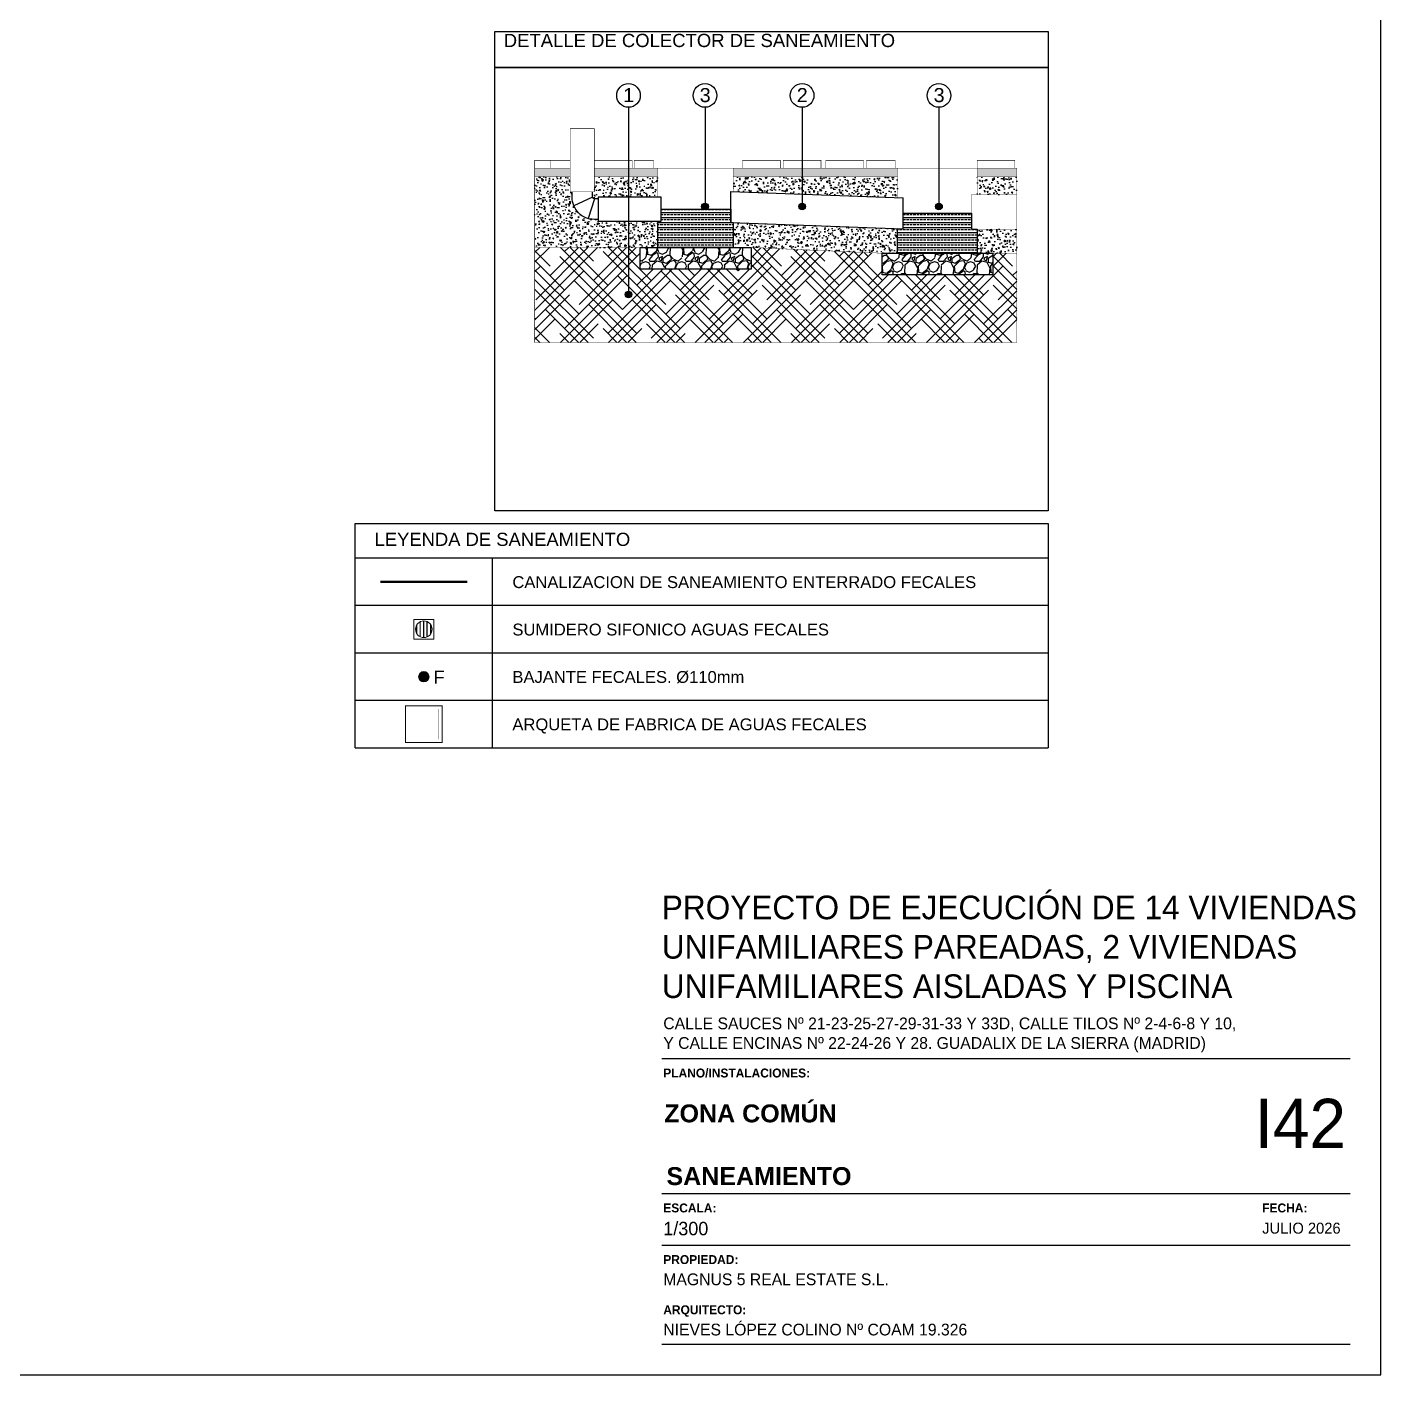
# Model space of a CAD drawing. Header units: millimetres. Extents: x 441156 to 441876, y 4514765 to 4515211.
# Drawn here: x 441416.3 to 441469, y 4514765 to 4514817.5 of the extents above; entities that cross this region are included whole.
import ezdxf

# ---------------------------------------------------------------- set-up
doc = ezdxf.new("R2010")
doc.units = ezdxf.units.MM
doc.linetypes.add('CONTINUA', pattern=[0])
doc.layers.add('01_cartela', color=6, linetype='Continuous', plot=False)
for name, color, linetype in [('01_texto cartela', 5, 'Continuous'), ('01_textos', 7, 'Continuous'), ('CALEFAC_NOTAS', 7, 'Continuous'), ('INGIN SANEAMIENTO TEXTO', 7, 'Continuous')]:
    doc.layers.add(name, color=color, linetype=linetype)
for name, color, linetype, lineweight in [('INGIN SANEAMIENTO BAJANTE FECALES', 10, 'Continuous', 5), ('INGIN SANEAMIENTO BAJANTE PLUVIALES', 170, 'Continuous', 5), ('INGIN SANEAMIENTO ENTERRADO FECALES', 10, 'Continuous', 25)]:
    doc.layers.add(name, color=color, linetype=linetype, lineweight=lineweight)
doc.styles.add('Century Gothic', font='', dxfattribs={"height": 2})
doc.styles.add('Century Gothic_3', font='', dxfattribs={"height": 4.5})
doc.styles.add('Century Gothic_6', font='', dxfattribs={"height": 11})
doc.styles.add('Estilo1', font='swissel.ttf')
doc.styles.add('NIEVES2', font='sanss___.ttf')
doc.styles.add('NIEVES3', font='swisseb.ttf')
doc.styles.get("Standard").update_dxf_attribs({"font": 'arial.ttf'})
doc.styles.get('Century Gothic').set_extended_font_data('Century Gothic')
doc.styles.get('Century Gothic_3').set_extended_font_data('Century Gothic')
doc.styles.get('Century Gothic_6').set_extended_font_data('Century Gothic')
pattern_1 = [(95, (441348.1918, 4514787.72584), (0.3291969, 0.276229), [0.044764, -0.4924043]), (40, (441348.1918, 4514787.72584), (-0.3760142, 0.2588952), [0.0358112, -0.3939248]), (145.45144, (441348.21923, 4514787.74885), (-0.0468173, 0.5351242), [0.0380436, -0.4184796]), (91.1842, (441348.1074, 4514787.81024), (0.5202737, 0.380561), [0.067146, -0.7386064]), (141.63556, (441348.15074, 4514787.84196), (-0.0166523, 0.8055804), [0.0570654, -0.62772]), (36.18415, (441348.1074, 4514787.81024), (-0.0166523, 0.8055804), [0.0537168, -0.5908845]), (66, (441348.1707, 4514787.83134), (0.4218392, 0.0819972), [0.044764, -0.4924043]), (11, (441348.1707, 4514787.83134), (-0.203353, 0.4087301), [0.0358112, -0.3939234]), (116.45145, (441348.20585, 4514787.83818), (0.2184862, 0.4907273), [0.0380436, -0.4184789]), (82.5, (441348.1918, 4514787.72584), (-0.13536235, 0.14562622), [0, -0.3891486, 0, -0.399892, 0, -0.39541557]), (52.5, (441348.1918, 4514787.72584), (-0.05543156, 0.27748292), [0, -0.2279981, 0, -0.3801958, 0, -0.15070556]), (12.5, (441348.09768, 4514787.63172), (0.23481226, 0.21577482), [0, -0.1492134, 0, -0.4655459, 0, -0.6177436]), (2.5, (441348.05548, 4514787.58952), (0.20387936, 0.28837525), [0, -0.19397745, 0, -0.3091702, 0, -0.4386875])]
pattern_2 = [(180, (441348.1918, 4514787.72584), (-4e-17, -0.19581814), []), (180, (441348.09404, 4514787.8236), (-4e-17, -0.19581814), [0.0939927, -0.03916363])]
pattern_3 = [(273.01279, (441347.99484, 4514788.93568), (0.703398824, -11.957780016), [0.1338305, -13.249245]), (229.96974, (441348.001876, 4514788.802035), (7.737387026, 9.144184755), [0.229657, -22.736072]), (177.51045, (441347.85416, 4514788.626186), (14.771375315, -0.70339882), [0.161934, -16.031523]), (312.27369, (441347.755686, 4514788.17601), (-13.364577664, 14.771375316), [0.2091355, -20.704415]), (337.833654, (441347.896366, 4514788.021263), (-11.957780017, 4.92379177), [0.205074, -20.3023496]), (42.27369, (441348.086284, 4514787.94389), (-14.771375316, -13.364577664), [0.2091355, -20.704415]), (82.69424, (441348.24103, 4514788.08457), (-2.110196473, -16.178172964), [0.276571, -27.3805126]), (117.25533, (441348.2762, 4514788.358894), (-10.550982366, 20.398565911), [0.2611116, -25.850053]), (166.429566, (441348.156624, 4514788.591016), (-14.771375315, 3.516994121), [0.209844, -20.77456]), (220.23636, (441347.95264, 4514788.64025), (8.440785895, 7.033988244), [0.239569, -11.738881]), (267.397438, (441347.769754, 4514788.485506), (-0.703398824, -16.178172963), [0.309815, -30.6716896]), (183.81407, (441348.459085, 4514788.86534), (-9.14418472, -0.70339882), [0.1057436, -10.4686594]), (216.469234, (441348.353575, 4514788.858307), (10.550982366, 7.737387071), [0.2011765, -19.916522]), (270, (441348.1918, 4514788.7387), (0.703399, -0.703399), [0.140679, -1.266118]), (248.19859, (441348.05815, 4514788.7739), (2.11019647, 4.92379177), [0.075759, -7.5000786]), (336.8014, (441348.03001, 4514788.70356), (-2.8135953, 1.40679765), [0.107138, -5.249788]), (75.96376, (441348.12849, 4514788.66136), (0.70339882, 3.51699412), [0.174012, -5.626364]), (206.56505, (441348.1707, 4514788.83017), (2.1101965, 0.7033988), [0.125828, -3.0198675]), (61.38954, (441347.62204, 4514788.29559), (4.923791771, 9.144184718), [0.176271, -17.450853]), (115.346176, (441347.70645, 4514788.450336), (4.92379177, -10.550982368), [0.1478814, -14.640232]), (338.19859, (441348.03001, 4514788.97085), (-4.92379177, 2.11019647), [0.151516, -7.424321]), (28.61046, (441348.17069, 4514788.91458), (-9.144184718, -4.923791772), [0.176271, -17.450853]), (24.44395, (441348.05815, 4514787.85948), (-4.92379177, -2.11019647), [0.169984, -8.329216]), (339.77514, (441348.212896, 4514787.92982), (-11.254381194, 4.22039294), [0.142427, -14.1003135]), (111.80141, (441348.74044, 4514788.27449), (-2.11019647, 4.92379177), [0.151516, -7.424321]), (62.354025, (441348.68417, 4514788.415166), (-6.33058942, -11.957780017), [0.166752, -16.5084]), (114.44395, (441348.39578, 4514787.92982), (2.11019647, -4.92379177), [0.084992, -8.414208]), (146.30993, (441348.69824, 4514788.23228), (-3.51699412, 2.11019647), [0.050723, -5.0215584]), (210.96376, (441348.65604, 4514788.26042), (2.8135953, 1.40679765), [0.205074, -3.896411]), (231.009006, (441348.480187, 4514788.15491), (6.33058942, 7.73738707), [0.190048, -18.8147415]), (348.69007, (441348.1918, 4514788.59805), (-2.1101965, 0.7033988), [0.143466, -3.443179]), (38.157227, (441348.332473, 4514788.569914), (13.364577665, 10.550982368), [0.250474, -24.7968464]), (105.9454, (441348.529425, 4514788.72466), (2.11019647, -7.73738707), [0.102416, -10.139225]), (135, (441348.5013, 4514788.8231), (-1.406798, 9e-17), [0.059685, -0.935071]), (165.25644, (441348.44502, 4514788.16194), (7.73738707, -2.110196474), [0.1381955, -13.681399]), (93.01279, (441348.31137, 4514788.19711), (-0.703398824, 11.957780016), [0.267661, -13.115414]), (45, (441348.2973, 4514788.4644), (9e-17, 1.406798), [0.258637, -0.73612]), (10.304846, (441348.48019, 4514788.64729), (11.957780015, 2.11019648), [0.157285, -15.571191]), (299.0546, (441348.63493, 4514788.67542), (2.11019647, -3.51699412), [0.1448385, -7.097096]), (252.645975, (441348.705275, 4514788.54881), (-6.330589422, -20.39856591), [0.235822, -23.346404]), (220.42608, (441348.634935, 4514788.323724), (-9.847583543, -8.440785894), [0.249484, -24.698874])]

# ---------------------------------------------------------------- blocks, each defined once
blk = doc.blocks.new('BAJANTE FECALES')
at = {"layer": 'INGIN SANEAMIENTO BAJANTE FECALES', "lineweight": 0}
h = blk.add_hatch(dxfattribs=at)
h.set_pattern_fill('GOST_WOOD', color=256, scale=0.005)
edge = h.paths.add_edge_path(flags=17)
edge.add_arc((57.049, 39.966), 0.0688, 0, 360)
edge = h.paths.add_edge_path()
edge.add_arc((57.049, 39.966), 0.0918, 0, 360)
h = blk.add_hatch(color=256, dxfattribs=at)
h.dxf.hatch_style = 1
edge = h.paths.add_edge_path()
edge.add_arc((57.049, 39.966), 0.0688, 0, 360)
for radius in [0.0918, 0.0688]:
    blk.add_circle((57.049, 39.966), radius, dxfattribs=at)
blk = doc.blocks.new('ARQUETA FECALES 1')
at = {"layer": 'INGIN SANEAMIENTO ENTERRADO FECALES'}
for points, const_width in [([(13.525, 21.29), (13.525, 21.824), (14.059, 21.824), (14.059, 21.29)], 0.015), ([(13.574, 21.339), (13.574, 21.775), (14.01, 21.775), (14.01, 21.339)], 0.0015), ([(13.597, 21.362), (13.597, 21.753), (13.988, 21.753), (13.988, 21.362)], 0.0015)]:
    blk.add_lwpolyline(points, close=True, dxfattribs=dict(at, const_width=const_width))

msp = doc.modelspace()

# ---------------------------------------------------------------- hatches: boundary and pattern name
at = {"layer": 'INGIN SANEAMIENTO BAJANTE PLUVIALES', "lineweight": 0}
h = msp.add_hatch(dxfattribs=at)
h.set_pattern_fill('JIS_RC_18', color=10, scale=0.007519, angle=45)
h.set_pattern_definition([(90, (441206.09444, 4514642.48677), (-0.1353495, 3e-17), []), (90, (441206.09975, 4514642.49209), (-0.1353495, 3e-17), []), (90, (441206.10507, 4514642.4974), (-0.1353495, 3e-17), [])])
edge = h.paths.add_edge_path()
edge.add_arc((441431.73469031, 4514794.00787123), 0.32413763, 0, 360)
at = {"layer": 'INGIN SANEAMIENTO TEXTO'}
h = msp.add_hatch(color=254, dxfattribs=at)
h.dxf.hatch_style = 1
h.paths.add_polyline_path([(441437.4358035, 4514811.96711273), (441436.04963087, 4514811.96711273), (441436.04963087, 4514811.63315665), (441437.4358035, 4514811.63315665)])
h = msp.add_hatch(color=254, dxfattribs=at)
h.dxf.hatch_style = 1
h.paths.add_polyline_path([(441440.84483606, 4514811.63315665), (441438.37573058, 4514811.63315665), (441438.37573058, 4514811.96711273), (441440.84483606, 4514811.96711273)])
h = msp.add_hatch(color=254, dxfattribs=at)
h.dxf.hatch_style = 1
h.paths.add_polyline_path([(441443.78323407, 4514811.63315665), (441450.182151, 4514811.63315665), (441450.182151, 4514811.96711273), (441443.78323407, 4514811.96711273)])
h = msp.add_hatch(color=254, dxfattribs=at)
h.dxf.hatch_style = 1
h.paths.add_polyline_path([(441453.27908426, 4514811.96711273), (441454.82600084, 4514811.96711273), (441454.82600084, 4514811.63315665), (441453.27908426, 4514811.63315665)])
h = msp.add_hatch(dxfattribs=at)
h.set_pattern_fill('AR-CONC', color=254, scale=0.00235, angle=45)
h.set_pattern_definition(pattern_1)
edge = h.paths.add_edge_path()
edge.add_line((441436.04963087, 4514811.63315665), (441436.04963087, 4514808.87895401))
edge.add_line((441436.04963087, 4514808.87895401), (441440.84483606, 4514808.87895401))
edge.add_line((441440.84483606, 4514808.87895401), (441440.84483606, 4514809.8982611))
edge.add_line((441440.84483606, 4514809.8982611), (441438.52666214, 4514809.8982611))
edge.add_line((441438.52666214, 4514809.8982611), (441438.52666214, 4514809.96978767))
edge.add_line((441438.52666214, 4514809.96978767), (441438.30890263, 4514809.96978767))
edge.add_line((441438.30890263, 4514809.96978767), (441438.22079766, 4514809.98108386))
edge.add_line((441438.22079766, 4514809.98108386), (441438.15495714, 4514809.99577725))
edge.add_line((441438.15495714, 4514809.99577725), (441438.11025377, 4514810.00862656))
edge.add_line((441438.11025377, 4514810.00862656), (441438.04646658, 4514810.03164422))
edge.add_line((441438.04646658, 4514810.03164422), (441437.97693545, 4514810.06395634))
edge.add_line((441437.97693545, 4514810.06395634), (441437.92930643, 4514810.09029187))
edge.add_line((441437.92930643, 4514810.09029187), (441437.90210327, 4514810.10871044))
edge.add_line((441437.90210327, 4514810.10871044), (441437.81630661, 4514810.16919476))
edge.add_line((441437.81630661, 4514810.16919476), (441437.7691473, 4514810.21206034))
edge.add_line((441437.7691473, 4514810.21206034), (441437.73099308, 4514810.25262268))
edge.add_line((441437.73099308, 4514810.25262268), (441437.68999374, 4514810.30080573))
edge.add_line((441437.68999374, 4514810.30080573), (441437.66320661, 4514810.33790949))
edge.add_line((441437.66320661, 4514810.33790949), (441437.63836544, 4514810.37380608))
edge.add_line((441437.63836544, 4514810.37380608), (441437.61622177, 4514810.41225032))
edge.add_line((441437.61622177, 4514810.41225032), (441437.60096276, 4514810.43963008))
edge.add_line((441437.60096276, 4514810.43963008), (441437.58287206, 4514810.47848905))
edge.add_line((441437.58287206, 4514810.47848905), (441437.57151201, 4514810.50289052))
edge.add_line((441437.57151201, 4514810.50289052), (441437.54934788, 4514810.56422763))
edge.add_line((441437.54934788, 4514810.56422763), (441437.53706821, 4514810.60362723))
edge.add_line((441437.53706821, 4514810.60362723), (441437.52735183, 4514810.64427103))
edge.add_line((441437.52735183, 4514810.64427103), (441437.51792573, 4514810.68370062))
edge.add_line((441437.51792573, 4514810.68370062), (441437.51284438, 4514810.72675099))
edge.add_line((441437.51284438, 4514810.72675099), (441437.50664018, 4514810.77931433))
edge.add_line((441437.50664018, 4514810.77931433), (441437.50733007, 4514810.83818818))
edge.add_line((441437.50733007, 4514810.83818818), (441437.50733007, 4514811.04876129))
edge.add_line((441437.50733007, 4514811.04876129), (441437.4358035, 4514811.04876129))
edge.add_line((441437.4358035, 4514811.04876129), (441437.4358035, 4514811.63315665))
edge.add_line((441437.4358035, 4514811.63315665), (441436.04963087, 4514811.63315665))
edge.add_line((441436.04963087, 4514811.63315665), (441436.04963087, 4514808.87895401))
h = msp.add_hatch(dxfattribs=at)
h.set_pattern_fill('AR-CONC', color=254, scale=0.00235, angle=45)
h.set_pattern_definition(pattern_1)
h.paths.add_polyline_path([(441440.84483606, 4514811.63315665), (441440.84483606, 4514810.83818818), (441438.52666214, 4514810.83818818), (441438.52666214, 4514810.76666161), (441438.37573058, 4514810.76666161), (441438.3582092, 4514810.76980172), (441438.34979461, 4514810.77278632), (441438.34262418, 4514810.77532962), (441438.33524689, 4514810.78025151), (441438.3290735, 4514810.7852357), (441438.32294037, 4514810.79132339), (441438.31739775, 4514810.79867749), (441438.31303611, 4514810.80570572), (441438.30946629, 4514810.81306723), (441438.30690299, 4514810.82105824), (441438.30534622, 4514810.8299898), (441438.304204, 4514810.83818818), (441438.304204, 4514811.04876129), (441438.37573058, 4514811.04876129), (441438.37573058, 4514811.63315665)])
h = msp.add_hatch(dxfattribs=at)
h.set_pattern_fill('AR-CONC', color=254, scale=0.00235, angle=45)
h.set_pattern_definition(pattern_1)
h.paths.add_polyline_path([(441450.182151, 4514811.63315665), (441450.182151, 4514810.82386598), (441443.78323407, 4514811.0568145), (441443.78323407, 4514811.63315665)])
h = msp.add_hatch(dxfattribs=at)
h.set_pattern_fill('AR-CONC', color=254, scale=0.00235, angle=45)
h.set_pattern_definition(pattern_1)
h.paths.add_polyline_path([(441453.27908426, 4514811.63315665), (441454.82600084, 4514811.63315665), (441454.82600084, 4514810.94315998), (441453.27908426, 4514810.94315998)])
h = msp.add_hatch(dxfattribs=at)
h.set_pattern_fill('JIS_STN_2.5', color=5, scale=0.078327, angle=135)
h.set_pattern_definition(pattern_2)
h.paths.add_polyline_path([(441440.84483606, 4514808.87895401), (441440.84483606, 4514809.8982611), (441440.9819792, 4514809.8982611), (441440.9819792, 4514810.36822464), (441443.68600322, 4514810.36822464), (441443.68600322, 4514809.84826573), (441443.78323407, 4514809.8447261), (441443.78323407, 4514808.87895401)])
h = msp.add_hatch(color=5, dxfattribs=at)
h.dxf.hatch_style = 1
edge = h.paths.add_edge_path()
edge.add_arc((441442.68469535, 4514810.47087327), 0.13068165, 0, 360)
h = msp.add_hatch(color=5, dxfattribs=at)
h.dxf.hatch_style = 1
edge = h.paths.add_edge_path()
edge.add_arc((441446.46530055, 4514810.47087327), 0.13068165, 0, 360)
h = msp.add_hatch(color=5, dxfattribs=at)
h.dxf.hatch_style = 1
edge = h.paths.add_edge_path()
edge.add_arc((441451.79370768, 4514810.47087327), 0.13068165, 0, 360)
h = msp.add_hatch(dxfattribs=at)
h.set_pattern_fill('AR-CONC', color=254, scale=0.00235, angle=45)
h.set_pattern_definition(pattern_1)
h.paths.add_polyline_path([(441443.78323407, 4514808.87895401), (441444.47893452, 4514808.87895401), (441449.57756839, 4514808.65515389), (441450.182151, 4514808.65515389), (441450.182151, 4514809.61177759), (441443.78323407, 4514809.8447261)])
h = msp.add_hatch(dxfattribs=at)
h.set_pattern_fill('JIS_STN_2.5', color=5, scale=0.078327, angle=135)
h.set_pattern_definition(pattern_2)
h.paths.add_polyline_path([(441450.182151, 4514808.65515389), (441450.182151, 4514809.61177759), (441450.40181621, 4514809.60378082), (441450.40181621, 4514810.20982502), (441453.06251916, 4514810.20982502), (441453.06251916, 4514809.59190169), (441453.27908426, 4514809.59190169), (441453.27908426, 4514808.65515389)])
h = msp.add_hatch(dxfattribs=at)
h.set_pattern_fill('AR-CONC', color=254, scale=0.00235, angle=45)
h.set_pattern_definition(pattern_1)
h.paths.add_polyline_path([(441453.27908426, 4514808.65515389), (441454.82600084, 4514808.65515389), (441454.82600084, 4514809.59190169), (441453.27908426, 4514809.59190169)])
h = msp.add_hatch(dxfattribs=at)
h.set_pattern_fill('HOUND', color=254, scale=0.167098, angle=45)
h.set_pattern_definition([(45, (441173.86357, 4514663.91138), (0.56271906, 0.9378651), [4.244293, -2.1221465]), (135, (441173.86357, 4514663.91138), (0.56271906, -0.9378651), [4.244293, -2.1221465])])
h.paths.add_polyline_path([(441454.82600084, 4514808.65515389), (441454.82600084, 4514805.17927937), (441436.04963087, 4514805.17927937), (441436.04963087, 4514808.87895401), (441440.16098583, 4514808.87895401), (441440.16098583, 4514808.0363135), (441444.47893452, 4514808.0363135), (441444.47893452, 4514808.87895401), (441449.57756839, 4514808.65515389), (441449.57756839, 4514807.81251338), (441453.89551709, 4514807.81251338), (441453.89551709, 4514808.65515389)])
h = msp.add_hatch(dxfattribs=at)
h.set_pattern_fill('GRAVEL', color=254, scale=0.039164, angle=45)
h.set_pattern_definition(pattern_3)
h.paths.add_polyline_path([(441440.16098583, 4514808.87895401), (441444.47893452, 4514808.87895401), (441444.47893452, 4514808.0363135), (441440.16098583, 4514808.0363135)])
h = msp.add_hatch(dxfattribs=at)
h.set_pattern_fill('GRAVEL', color=254, scale=0.039164, angle=45)
h.set_pattern_definition(pattern_3)
h.paths.add_polyline_path([(441449.57756839, 4514808.65515389), (441453.89551709, 4514808.65515389), (441453.89551709, 4514807.81251338), (441449.57756839, 4514807.81251338)])
h = msp.add_hatch(color=5, dxfattribs=at)
h.dxf.hatch_style = 1
edge = h.paths.add_edge_path()
edge.add_arc((441439.70497607, 4514807.04885475), 0.13068165, 0, 360)

# ---------------------------------------------------------------- linework, layer by layer
at = {"layer": '01_cartela', "color": 3}
msp.add_lwpolyline([(441346.45438024, 4514851.1105368), (441346.45438024, 4514764.97044075), (441469.00633249, 4514764.97044075), (441469.00633249, 4514851.1105368)], close=True, dxfattribs=at)
at = {"layer": '01_texto cartela', "color": 5}
for p, q in [((441441.00123989, 4514777.29099544), (441467.80633249, 4514777.29099544)), ((441441.00123989, 4514772.03654914), (441467.80633249, 4514772.03654914)), ((441441.00123989, 4514770.02727137), (441467.80633249, 4514770.02727137)), ((441441.00123989, 4514766.17044074), (441467.80633249, 4514766.17044074))]:
    msp.add_line(p, q, dxfattribs=at)
at = {"layer": 'CALEFAC_NOTAS', "color": 7}
for p, q in [((441429.06053862, 4514796.77819023, 0.00000053), (441429.06053862, 4514798.123175, 0.00000053)), ((441456.04219493, 4514796.77819023, 0.00000053), (441429.06053862, 4514796.77819023, 0.00000053)), ((441434.40884199, 4514789.39067289, 0.00000053), (441434.40884199, 4514796.77819023, 0.00000053)), ((441456.04219493, 4514794.93131089, 0.00000053), (441429.06053862, 4514794.93131089, 0.00000053)), ((441456.04219493, 4514793.08443156, 0.00000053), (441429.06053862, 4514793.08443156, 0.00000053)), ((441456.04219493, 4514791.23755223, 0.00000053), (441429.06053862, 4514791.23755223, 0.00000053)), ((441429.06053862, 4514789.39067289, 0.00000053), (441456.04219493, 4514789.39067289, 0.00000053))]:
    msp.add_line(p, q, dxfattribs=at)
at = {"layer": 'CALEFAC_NOTAS', "linetype": 'CONTINUA'}
for p, q in [((441429.06053862, 4514798.123175, 0.00000053), (441456.04219493, 4514798.123175, 0.00000053)), ((441429.06053862, 4514789.39067289, 0.00000053), (441429.06053862, 4514798.123175, 0.00000053)), ((441456.04219493, 4514798.123175, 0.00000053), (441456.04219493, 4514789.39067289, 0.00000053))]:
    msp.add_line(p, q, dxfattribs=at)
at = {"layer": 'CALEFAC_NOTAS', "color": 7, "elevation": 0.00000053}
for points in [[(441434.50455066, 4514817.2885499), (441456.04219493, 4514817.2885499), (441456.04219493, 4514815.89185926), (441434.50455066, 4514815.89185926)], [(441434.50455066, 4514815.89185926), (441456.04219493, 4514815.89185926), (441456.04219493, 4514798.623175), (441434.50455066, 4514798.623175)]]:
    msp.add_lwpolyline(points, close=True, dxfattribs=at)
at = {"layer": 'INGIN SANEAMIENTO BAJANTE PLUVIALES', "color": 10, "lineweight": 0, "elevation": 0.00000053}
msp.add_lwpolyline([(441431.34985827, 4514793.62303919), (441431.34985827, 4514794.39270327), (441432.11952235, 4514794.39270327), (441432.11952235, 4514793.62303919)], close=True, dxfattribs=at)
at = {"layer": 'INGIN SANEAMIENTO BAJANTE PLUVIALES', "color": 10, "lineweight": 0}
msp.add_circle((441431.73469031, 4514794.00787123, 0.00000053), 0.32413763, dxfattribs=at)
at = {"layer": 'INGIN SANEAMIENTO ENTERRADO FECALES', "const_width": 0.1, "elevation": 0.00000053}
msp.add_lwpolyline([(441433.4259671, 4514795.85624965), (441430.04341351, 4514795.85508808)], dxfattribs=at)
at = {"layer": 'INGIN SANEAMIENTO TEXTO', "color": 5, "elevation": 0.00000053}
for points in [[(441439.70497607, 4514814.3375432), (441439.70497607, 4514807.04885475)], [(441442.68469535, 4514814.3375432), (441442.68469535, 4514810.47087327)], [(441446.46530055, 4514814.3375432), (441446.46530055, 4514810.47087327)], [(441451.79370768, 4514814.3375432), (441451.79370768, 4514810.47087327)], [(441443.68600322, 4514811.06035412), (441450.40181621, 4514810.81586921)], [(441443.68600322, 4514809.84826573), (441443.68600322, 4514811.06035412)], [(441438.304204, 4514810.83818818), (441437.57416488, 4514810.50410454)], [(441438.37573058, 4514810.76666161), (441438.13488113, 4514810.00385553)], [(441440.9819792, 4514810.83818818), (441438.52666214, 4514810.83818818), (441438.52666214, 4514809.8982611), (441440.9819792, 4514809.8982611), (441440.9819792, 4514810.83818818)], [(441440.84483606, 4514808.87895401), (441440.84483606, 4514809.8982611), (441440.9819792, 4514809.8982611), (441440.9819792, 4514810.36822464), (441443.68600322, 4514810.36822464), (441443.68600322, 4514809.84826573), (441443.78323407, 4514809.8447261), (441443.78323407, 4514808.87895401), (441440.84483606, 4514808.87895401)], [(441450.40181621, 4514809.60378082), (441450.40181621, 4514810.81586921)], [(441443.68600322, 4514809.84826573), (441450.40181621, 4514809.60378082)], [(441450.182151, 4514808.65515389), (441450.182151, 4514809.61177759), (441450.40181621, 4514809.60378082), (441450.40181621, 4514810.20982502), (441453.06251916, 4514810.20982502), (441453.06251916, 4514809.59190169), (441453.27908426, 4514809.59190169), (441453.27908426, 4514808.65515389), (441450.182151, 4514808.65515389)]]:
    msp.add_lwpolyline(points, dxfattribs=at)
at = {"layer": 'INGIN SANEAMIENTO TEXTO', "color": 5, "const_width": 0.01566545, "elevation": 0.00000053}
for points in [[(441437.4358035, 4514813.50407834), (441437.4358035, 4514811.04876129), (441438.37573058, 4514811.04876129), (441438.37573058, 4514813.50407834), (441437.4358035, 4514813.50407834)], [(441437.4358035, 4514811.96711273), (441436.04963087, 4514811.96711273), (441436.04963087, 4514811.63315665), (441437.4358035, 4514811.63315665), (441437.4358035, 4514811.96711273)], [(441440.84483606, 4514811.63315665), (441438.37573058, 4514811.63315665), (441438.37573058, 4514811.96711273), (441440.84483606, 4514811.96711273), (441440.84483606, 4514811.63315665)], [(441440.84483606, 4514810.83818818), (441440.84483606, 4514811.96711273), (441443.78323407, 4514811.96711273), (441443.78323407, 4514811.0568145), (441443.68600322, 4514811.06035412), (441443.68600322, 4514809.84826573), (441443.78323407, 4514809.8447261), (441443.78323407, 4514808.87895401), (441440.84483606, 4514808.87895401), (441440.84483606, 4514809.8982611), (441440.9819792, 4514809.8982611), (441440.9819792, 4514810.83818818), (441440.84483606, 4514810.83818818)], [(441443.78323407, 4514811.63315665), (441450.182151, 4514811.63315665), (441450.182151, 4514811.96711273), (441443.78323407, 4514811.96711273), (441443.78323407, 4514811.63315665)], [(441450.182151, 4514810.81586921), (441450.182151, 4514811.96711273), (441453.27908426, 4514811.96711273), (441453.27908426, 4514810.94315998), (441453.06251916, 4514810.94315998), (441453.06251916, 4514809.59190169), (441453.27908426, 4514809.59190169), (441453.27908426, 4514808.65515389), (441450.182151, 4514808.65515389), (441450.182151, 4514809.61177759), (441450.40181621, 4514809.60378082), (441450.40181621, 4514810.81586921), (441450.182151, 4514810.82386598)], [(441453.27908426, 4514811.96711273), (441454.82600084, 4514811.96711273), (441454.82600084, 4514811.63315665), (441453.27908426, 4514811.63315665), (441453.27908426, 4514811.96711273)], [(441436.04963087, 4514811.63315665), (441436.04963087, 4514808.87895401), (441440.84483606, 4514808.87895401), (441440.84483606, 4514809.8982611), (441438.52666214, 4514809.8982611), (441438.52666214, 4514809.96978767), (441438.30890263, 4514809.96978767), (441438.22079766, 4514809.98108386), (441438.15495714, 4514809.99577725), (441438.11025377, 4514810.00862656), (441438.04646658, 4514810.03164422), (441437.97693545, 4514810.06395634), (441437.92930643, 4514810.09029187), (441437.90210327, 4514810.10871044), (441437.81630661, 4514810.16919476), (441437.7691473, 4514810.21206034), (441437.73099308, 4514810.25262268), (441437.68999374, 4514810.30080573), (441437.66320661, 4514810.33790949), (441437.63836544, 4514810.37380608), (441437.61622177, 4514810.41225032), (441437.60096276, 4514810.43963008), (441437.58287206, 4514810.47848905), (441437.57151201, 4514810.50289052), (441437.54934788, 4514810.56422763), (441437.53706821, 4514810.60362723), (441437.52735183, 4514810.64427103), (441437.51792573, 4514810.68370062), (441437.51284438, 4514810.72675099), (441437.50664018, 4514810.77931433), (441437.50733007, 4514810.83818818), (441437.50733007, 4514811.04876129), (441437.4358035, 4514811.04876129), (441437.4358035, 4514811.63315665), (441436.04963087, 4514811.63315665), (441436.04963087, 4514808.87895401)], [(441440.84483606, 4514811.63315665), (441440.84483606, 4514810.83818818), (441438.52666214, 4514810.83818818), (441438.52666214, 4514810.76666161), (441438.37573058, 4514810.76666161), (441438.3582092, 4514810.76980172), (441438.34979461, 4514810.77278632), (441438.34262418, 4514810.77532962), (441438.33524689, 4514810.78025151), (441438.3290735, 4514810.7852357), (441438.32294037, 4514810.79132339), (441438.31739775, 4514810.79867749), (441438.31303611, 4514810.80570572), (441438.30946629, 4514810.81306723), (441438.30690299, 4514810.82105824), (441438.30534622, 4514810.8299898), (441438.304204, 4514810.83818818), (441438.304204, 4514811.04876129), (441438.37573058, 4514811.04876129), (441438.37573058, 4514811.63315665), (441440.84483606, 4514811.63315665)], [(441450.182151, 4514811.63315665), (441450.182151, 4514810.82386598), (441443.78323407, 4514811.0568145), (441443.78323407, 4514811.63315665), (441450.182151, 4514811.63315665)], [(441443.78323407, 4514808.87895401), (441444.47893452, 4514808.87895401), (441449.57756839, 4514808.65515389), (441450.182151, 4514808.65515389), (441450.182151, 4514809.61177759), (441443.78323407, 4514809.8447261), (441443.78323407, 4514808.87895401)], [(441454.82600084, 4514808.65515389), (441454.82600084, 4514805.17927937), (441436.04963087, 4514805.17927937), (441436.04963087, 4514808.87895401), (441440.16098583, 4514808.87895401), (441440.16098583, 4514808.0363135), (441444.47893452, 4514808.0363135), (441444.47893452, 4514808.87895401), (441449.57756839, 4514808.65515389), (441449.57756839, 4514807.81251338), (441453.89551709, 4514807.81251338), (441453.89551709, 4514808.65515389), (441454.82600084, 4514808.65515389)]]:
    msp.add_lwpolyline(points, dxfattribs=at)
for points in [[(441436.04963087, 4514811.96711273), (441436.67859165, 4514811.96711273), (441436.67859165, 4514812.27257075), (441436.04963087, 4514812.27257075)], [(441436.67859165, 4514811.96711273), (441437.4358035, 4514811.96711273), (441437.4358035, 4514812.27257075), (441436.67859165, 4514812.27257075)], [(441438.37573058, 4514811.96711273), (441439.84757908, 4514811.96711273), (441439.84757908, 4514812.27257075), (441438.37573058, 4514812.27257075)], [(441439.92133195, 4514811.96711273), (441440.67854381, 4514811.96711273), (441440.67854381, 4514812.27257075), (441439.92133195, 4514812.27257075)], [(441444.14519585, 4514811.96711273), (441445.61704435, 4514811.96711273), (441445.61704435, 4514812.27257075), (441444.14519585, 4514812.27257075)], [(441445.72959563, 4514811.96711273), (441447.20144412, 4514811.96711273), (441447.20144412, 4514812.27257075), (441445.72959563, 4514812.27257075)], [(441447.38753355, 4514811.96711273), (441448.85938205, 4514811.96711273), (441448.85938205, 4514812.27257075), (441447.38753355, 4514812.27257075)], [(441448.97193332, 4514811.96711273), (441450.09163035, 4514811.96711273), (441450.09163035, 4514812.27257075), (441448.97193332, 4514812.27257075)], [(441453.27908426, 4514811.96711273), (441454.75093276, 4514811.96711273), (441454.75093276, 4514812.27257075), (441453.27908426, 4514812.27257075)], [(441453.27908426, 4514811.63315665), (441454.82600084, 4514811.63315665), (441454.82600084, 4514810.94315998), (441453.27908426, 4514810.94315998)], [(441453.06251916, 4514810.94315998), (441454.82600084, 4514810.94315998), (441454.82600084, 4514809.59190169), (441453.06251916, 4514809.59190169)], [(441453.27908426, 4514808.65515389), (441454.82600084, 4514808.65515389), (441454.82600084, 4514809.59190169), (441453.27908426, 4514809.59190169)]]:
    msp.add_lwpolyline(points, close=True, dxfattribs=at)
at = {"layer": 'INGIN SANEAMIENTO TEXTO', "color": 5, "elevation": 0.00000053}
for points in [[(441438.52666214, 4514809.96978767), (441438.37573058, 4514809.96978767, -0.4142135624), (441437.50733007, 4514810.83818818), (441437.50733007, 4514811.04876129)], [(441438.52666214, 4514810.76666161), (441438.37573058, 4514810.76666161, -0.4142135624), (441438.304204, 4514810.83818818), (441438.304204, 4514811.04876129)]]:
    msp.add_lwpolyline(points, format="xyb", dxfattribs=at)
for points in [[(441440.16098583, 4514808.87895401), (441444.47893452, 4514808.87895401), (441444.47893452, 4514808.0363135), (441440.16098583, 4514808.0363135)], [(441449.57756839, 4514808.65515389), (441453.89551709, 4514808.65515389), (441453.89551709, 4514807.81251338), (441449.57756839, 4514807.81251338)]]:
    msp.add_lwpolyline(points, close=True, dxfattribs=at)
at = {"layer": 'INGIN SANEAMIENTO TEXTO', "color": 5}
for centre, radius in [((441439.70497607, 4514814.79789773, 0.00000053), 0.46035453), ((441442.68469535, 4514814.79789773, 0.00000053), 0.46035453), ((441446.46530055, 4514814.79789773, 0.00000053), 0.46035453), ((441451.79370768, 4514814.79789773, 0.00000053), 0.46035453), ((441442.68469535, 4514810.47087327, 0.00000053), 0.13068165), ((441446.46530055, 4514810.47087327, 0.00000053), 0.13068165), ((441451.79370768, 4514810.47087327, 0.00000053), 0.13068165), ((441439.70497607, 4514807.04885475, 0.00000053), 0.13068165)]:
    msp.add_circle(centre, radius, dxfattribs=at)

# ---------------------------------------------------------------- block references
at = {"layer": 'INGIN SANEAMIENTO BAJANTE FECALES', "color": 10, "xscale": 2.198659831160107, "yscale": 2.198659831160107, "zscale": 2.198659831160107}
msp.add_blockref('BAJANTE FECALES', (441306.30352496, 4514704.28884301, 0.00000053), dxfattribs=at)
at = {"layer": 'INGIN SANEAMIENTO ENTERRADO FECALES', "xscale": 2.691159633339971, "yscale": 2.691159633339971, "zscale": 2.691159633339971}
msp.add_blockref('ARQUETA FECALES 1', (441394.61774318, 4514732.30030902, 0.00000053), dxfattribs=at)

# ---------------------------------------------------------------- texts
at = {"layer": '01_texto cartela', "color": 5}
for s, insert, char_height, width, attachment_point, style in [('\\PPROYECTO DE EJECUCIÓN DE 14 VIVIENDAS UNIFAMILIARES PAREADAS, 2 VIVIENDAS UNIFAMILIARES AISLADAS Y PISCINA', (441441.00123989, 4514785.1702398), 0.92, 27.2886793155, 1, 'Century Gothic_3'), ('CALLE SAUCES Nº 21-23-25-27-29-31-33 Y 33D, CALLE TILOS Nº 2-4-6-8 Y 10, \\PY CALLE ENCINAS Nº 22-24-26 Y 28. GUADALIX DE LA SIERRA (MADRID)', (441441.06041544, 4514778.88984133), 0.4582016719, 36.9872425052, 1, 'Century Gothic'), ('{\\fCentury Gothic|b1|i0|c0|p34;PLANO/INSTALACIONES: }', (441441.06041544, 4514776.90196559), 0.3480543103, 8.4685844724, 1, 'Century Gothic'), ('SANEAMIENTO', (441441.18308494, 4514772.35424384), 0.6982120715, 28.0363206757, 7, 'NIEVES3'), ('{\\fCentury Gothic|b1|i0|c0|p34;ESCALA: }', (441441.06041544, 4514771.64751929), 0.3480543103, 8.4685844724, 1, 'Century Gothic'), ('{\\fCentury Gothic|b1|i0|c0|p34;FECHA: }', (441464.38388511, 4514771.64751929), 0.3480543103, 8.4685844724, 1, 'Century Gothic'), ('1/300', (441441.06041544, 4514770.93298955), 0.523659054, 8.4685844724, 1, 'Century Gothic'), ('JULIO 2026', (441464.38388511, 4514770.9000827), 0.427654894, 14.0175073736, 1, 'Century Gothic'), ('{\\fCentury Gothic|b1|i0|c0|p34;PROPIEDAD:}', (441441.06041544, 4514769.63677904), 0.3480543103, 3.3483694784, 1, 'Century Gothic'), ('MAGNUS 5 REAL ESTATE S.L.', (441441.06041544, 4514768.92224929), 0.4582016719, 19.5292320962, 1, 'Century Gothic'), ('{\\fCentury Gothic|b1|i0|c0|p34;ARQUITECTO:}', (441441.06041544, 4514767.68043794), 0.3480543103, 3.3483694784, 1, 'Century Gothic'), ('NIEVES LÓPEZ COLINO Nº COAM 19.326', (441441.06041544, 4514766.96590819), 0.4582016719, 14.6061238613, 1, 'Century Gothic')]:
    msp.add_mtext(s, dxfattribs=dict(at, insert=insert, char_height=char_height, width=width, attachment_point=attachment_point, style=style))
at = {"layer": '01_texto cartela', "color": 1}
for s, insert, char_height, width, attachment_point, style in [('\\pt9.3093;ZONA COMÚN', (441441.09592077, 4514774.79644927), 0.6982120715, 28.0363206757, 7, 'NIEVES3'), ('I42', (441467.64822354, 4514775.72491176), 1.914298706, 4.1994133875, 3, 'Century Gothic_6')]:
    msp.add_mtext(s, dxfattribs=dict(at, insert=insert, char_height=char_height, width=width, attachment_point=attachment_point, style=style))
at = {"layer": '01_textos', "color": 1, "style": 'Estilo1'}
msp.add_text('LEYENDA DE SANEAMIENTO', height=0.5130448616, dxfattribs=at).set_placement((441429.81633082, 4514797.2548438, 0.00000053))
at = {"layer": '01_textos', "color": 1, "insert": (441433.38759269, 4514817.19775523, 0.00000053), "char_height": 0.5153352404, "attachment_point": 1, "style": 'Estilo1'}
msp.add_mtext_dynamic_manual_height_columns('\\pi1.459;DETALLE DE COLECTOR DE SANEAMIENTO{\\H1.443x; }', width=19.4121845293, gutter_width=11.875, heights=[0], dxfattribs=at)
at = {"layer": 'INGIN SANEAMIENTO BAJANTE FECALES', "color": 10, "style": 'NIEVES2'}
msp.add_text('F', height=0.50573923, dxfattribs=at).set_placement((441432.11425569, 4514791.89414545, 0.00000053))
at = {"layer": 'INGIN SANEAMIENTO TEXTO', "color": 5}
for s, p in [('3', (441442.47902729, 4514814.53853599, 0.00000053)), ('2', (441446.25963249, 4514814.53853599, 0.00000053)), ('3', (441451.58803961, 4514814.53853599, 0.00000053)), ('1', (441439.49930801, 4514814.53853599, 0.00000053))]:
    msp.add_text(s, height=0.5482908, dxfattribs=at).set_placement(p)
at = {"layer": 'INGIN SANEAMIENTO TEXTO', "color": 5, "char_height": 0.4617185645, "attachment_point": 1, "style": 'Estilo1'}
for s, width, insert in [('CANALIZACION DE SANEAMIENTO ENTERRADO FECALES', 20.9118889877, (441435.18388873, 4514796.07654605, 0.00000053)), ('SUMIDERO SIFONICO AGUAS FECALES', 14.3217742877, (441435.18388873, 4514794.22966672, 0.00000053)), ('BAJANTE FECALES. %%C110mm', 16.3978791698, (441435.18388873, 4514792.38278739, 0.00000053)), ('ARQUETA DE FABRICA DE AGUAS FECALES', 24.4274143678, (441435.18388873, 4514790.53590805, 0.00000053))]:
    msp.add_mtext_dynamic_manual_height_columns(s, width=width, gutter_width=12.5, heights=[0], dxfattribs=dict(at, insert=insert))

doc.saveas('drawing.dxf')
